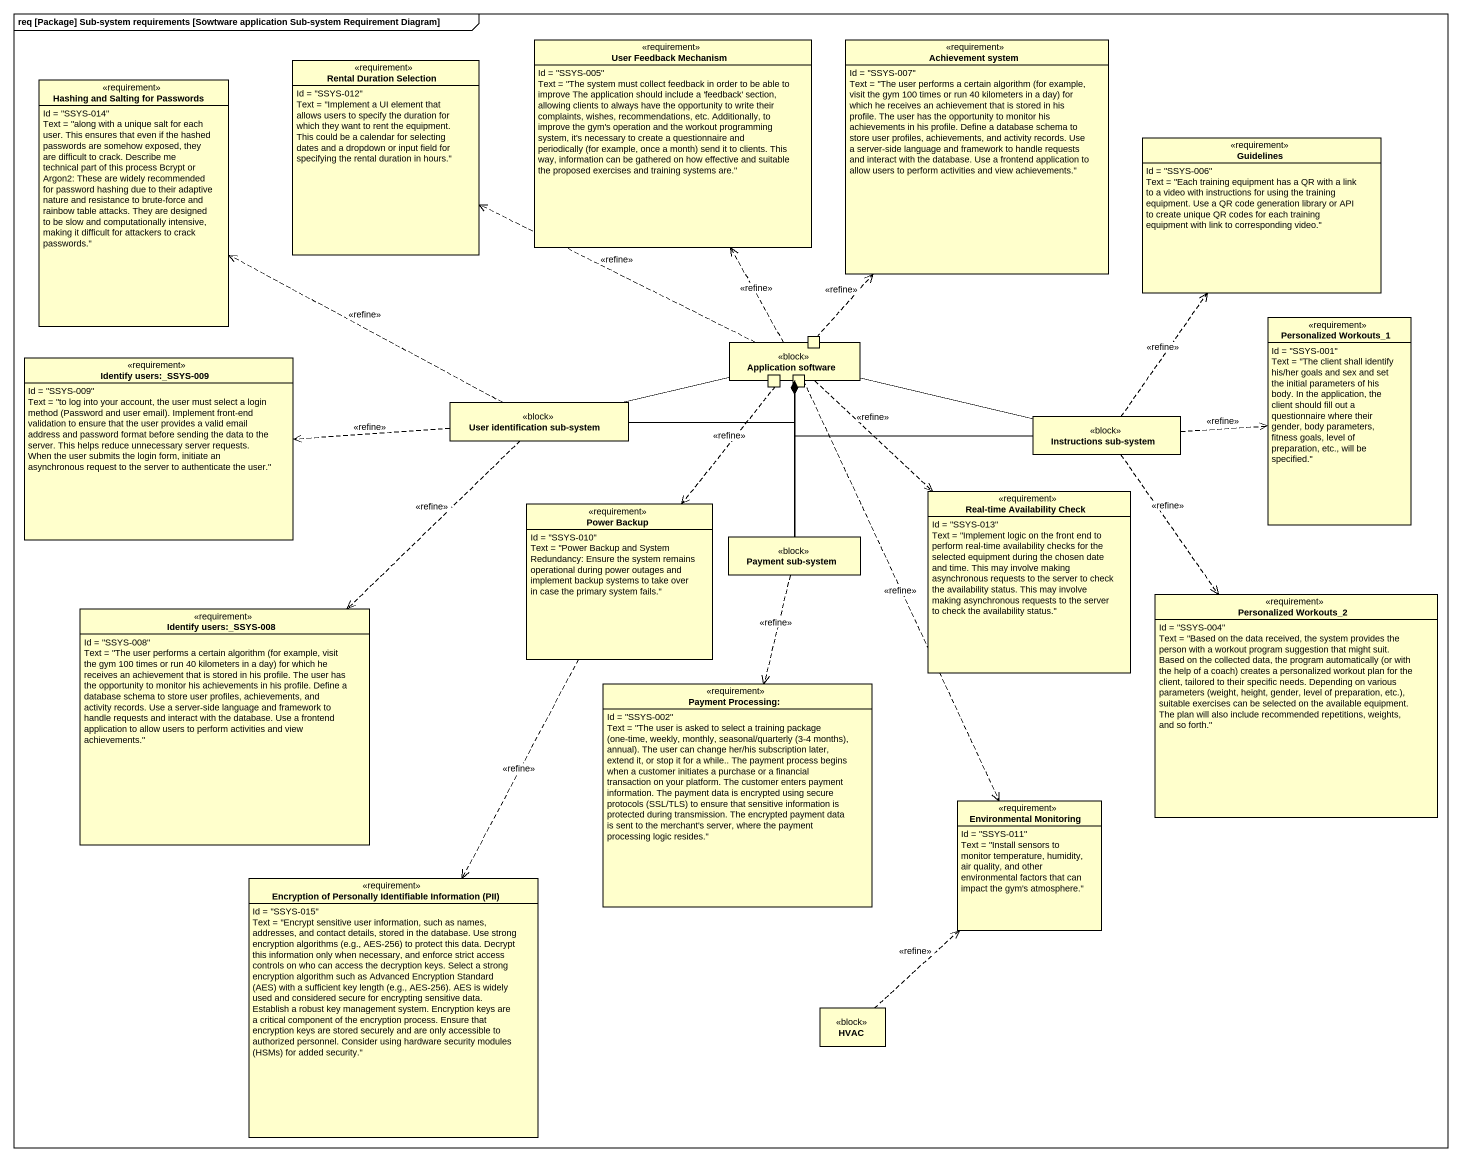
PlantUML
@startuml
mainframe req [Package] Sub-system requirements [Sowtware application Sub-system Requirement Diagram]
allowmixing
hide circle
hide empty members
class "Rental Duration Selection" as Rental_Duration_Selection <<requirement>> #FFFFCC {
  Id = "SSYS-012"
  Text = "Implement a UI element that allows users to specify the duration for which they want to rent the equipment. This could be a calendar for selecting dates and a dropdown or input field for specifying the rental duration in hours."
}
class "User Feedback Mechanism" as User_Feedback_Mechanism <<requirement>> #FFFFCC {
  Id = "SSYS-005"
  {field} Text = "The system must collect feedback in order to be able to improve The application should include a 'feedback' section, allowing clients to always have the opportunity to write their complaints, wishes, recommendations, etc. Additionally, to improve the gym's operation and the workout programming system, it's necessary to create a questionnaire and periodically (for example, once a month) send it to clients. This way, information can be gathered on how effective and suitable the proposed exercises and training systems are."
}
class "Achievement system" as Achievement_system <<requirement>> #FFFFCC {
  Id = "SSYS-007"
  {field} Text = "The user performs a certain algorithm (for example, visit the gym 100 times or run 40 kilometers in a day) for which he receives an achievement that is stored in his profile. The user has the opportunity to monitor his achievements in his profile. Define a database schema to store user profiles, achievements, and activity records. Use a server-side language and framework to handle requests and interact with the database. Use a frontend application to allow users to perform activities and view achievements."
}
class "Hashing and Salting for Passwords" as Hashing_and_Salting_for <<requirement>> #FFFFCC {
  Id = "SSYS-014"
  Text = "along with a unique salt for each user. This ensures that even if the hashed passwords are somehow exposed, they are difficult to crack. Describe me technical part of this process Bcrypt or Argon2: These are widely recommended for password hashing due to their adaptive nature and resistance to brute-force and rainbow table attacks. They are designed to be slow and computationally intensive, making it difficult for attackers to crack passwords."
}
class Guidelines <<requirement>> #FFFFCC {
  Id = "SSYS-006"
  Text = "Each training equipment has a QR with a link to a video with instructions for using the training equipment. Use a QR code generation library or API to create unique QR codes for each training equipment with link to corresponding video."
}
rectangle "Application software" as Application_software <<block>> #FFFFCC {
  port " " as port1 #FFFFCC
  port " " as port2 #FFFFCC
  port " " as port3 #FFFFCC
}
class "Personalized Workouts_1" as Personalized_Workouts_1 <<requirement>> #FFFFCC {
  Id = "SSYS-001"
  Text = "The client shall identify his/her goals and sex and set the initial parameters of his body. In the application, the client should fill out a questionnaire where their gender, body parameters, fitness goals, level of preparation, etc., will be specified."
}
class "Identify users:_SSYS-009" as Identify_users_SSYS_009 <<requirement>> #FFFFCC {
  Id = "SSYS-009"
  {field} Text = "to log into your account, the user must select a login method (Password and user email). Implement front-end validation to ensure that the user provides a valid email address and password format before sending the data to the server. This helps reduce unnecessary server requests. When the user submits the login form, initiate an asynchronous request to the server to authenticate the user."
}
class "User identification sub-system" as User_identification_sub <<block>> #FFFFCC
class "Instructions sub-system" as Instructions_sub_system <<block>> #FFFFCC
class "Real-time Availability Check" as Real_time_Availability_Check <<requirement>> #FFFFCC {
  Id = "SSYS-013"
  Text = "Implement logic on the front end to perform real-time availability checks for the selected equipment during the chosen date and time. This may involve making asynchronous requests to the server to check the availability status. This may involve making asynchronous requests to the server to check the availability status."
}
class "Power Backup" as Power_Backup <<requirement>> #FFFFCC {
  Id = "SSYS-010"
  Text = "Power Backup and System Redundancy: Ensure the system remains operational during power outages and implement backup systems to take over in case the primary system fails."
}
class "Payment sub-system" as Payment_sub_system <<block>> #FFFFCC
class "Identify users:_SSYS-008" as Identify_users_SSYS_008 <<requirement>> #FFFFCC {
  Id = "SSYS-008"
  {field} Text = "The user performs a certain algorithm (for example, visit the gym 100 times or run 40 kilometers in a day) for which he receives an achievement that is stored in his profile. The user has the opportunity to monitor his achievements in his profile. Define a database schema to store user profiles, achievements, and activity records. Use a server-side language and framework to handle requests and interact with the database. Use a frontend application to allow users to perform activities and view achievements."
}
class "Personalized Workouts_2" as Personalized_Workouts_2 <<requirement>> #FFFFCC {
  Id = "SSYS-004"
  {field} Text = "Based on the data received, the system provides the person with a workout program suggestion that might suit. Based on the collected data, the program automatically (or with the help of a coach) creates a personalized workout plan for the client, tailored to their specific needs. Depending on various parameters (weight, height, gender, level of preparation, etc.), suitable exercises can be selected on the available equipment. The plan will also include recommended repetitions, weights, and so forth."
}
class "Payment Processing:" as Payment_Processing <<requirement>> #FFFFCC {
  Id = "SSYS-002"
  {field} Text = "The user is asked to select a training package (one-time, weekly, monthly, seasonal/quarterly (3-4 months), annual). The user can change her/his subscription later, extend it, or stop it for a while.. The payment process begins when a customer initiates a purchase or a financial transaction on your platform. The customer enters payment information. The payment data is encrypted using secure protocols (SSL/TLS) to ensure that sensitive information is protected during transmission. The encrypted payment data is sent to the merchant's server, where the payment processing logic resides."
}
class "Environmental Monitoring" as Environmental_Monitoring <<requirement>> #FFFFCC {
  Id = "SSYS-011"
  Text = "Install sensors to monitor temperature, humidity, air quality, and other environmental factors that can impact the gym's atmosphere."
}
class "Encryption of Personally Identifiable Information (PII)" as Encryption_of_Personally <<requirement>> #FFFFCC {
  Id = "SSYS-015"
  {field} Text = "Encrypt sensitive user information, such as names, addresses, and contact details, stored in the database. Use strong encryption algorithms (e.g., AES-256) to protect this data. Decrypt this information only when necessary, and enforce strict access controls on who can access the decryption keys. Select a strong encryption algorithm such as Advanced Encryption Standard (AES) with a sufficient key length (e.g., AES-256). AES is widely used and considered secure for encrypting sensitive data. Establish a robust key management system. Encryption keys are a critical component of the encryption process. Ensure that encryption keys are stored securely and are only accessible to authorized personnel. Consider using hardware security modules (HSMs) for added security."
}
class HVAC <<block>> #FFFFCC
Application_software .left.> Rental_Duration_Selection : <<refine>>
Application_software .up.> User_Feedback_Mechanism : <<refine>>
Application_software .up.> Achievement_system : <<refine>>
Application_software ..> Real_time_Availability_Check : <<refine>>
Application_software ..> Power_Backup : <<refine>>
Application_software ..> Environmental_Monitoring : <<refine>>
User_identification_sub .left.> Hashing_and_Salting_for : <<refine>>
User_identification_sub -right-* Application_software
User_identification_sub .left.> Identify_users_SSYS_009 : <<refine>>
User_identification_sub ..> Identify_users_SSYS_008 : <<refine>>
Instructions_sub_system .up.> Guidelines : <<refine>>
Instructions_sub_system -left-* Application_software
Instructions_sub_system .right.> Personalized_Workouts_1 : <<refine>>
Instructions_sub_system ..> Personalized_Workouts_2 : <<refine>>
Power_Backup ..> Encryption_of_Personally : <<refine>>
Payment_sub_system -up-* Application_software
Payment_sub_system ..> Payment_Processing : <<refine>>
HVAC .up.> Environmental_Monitoring : <<refine>>
@enduml
